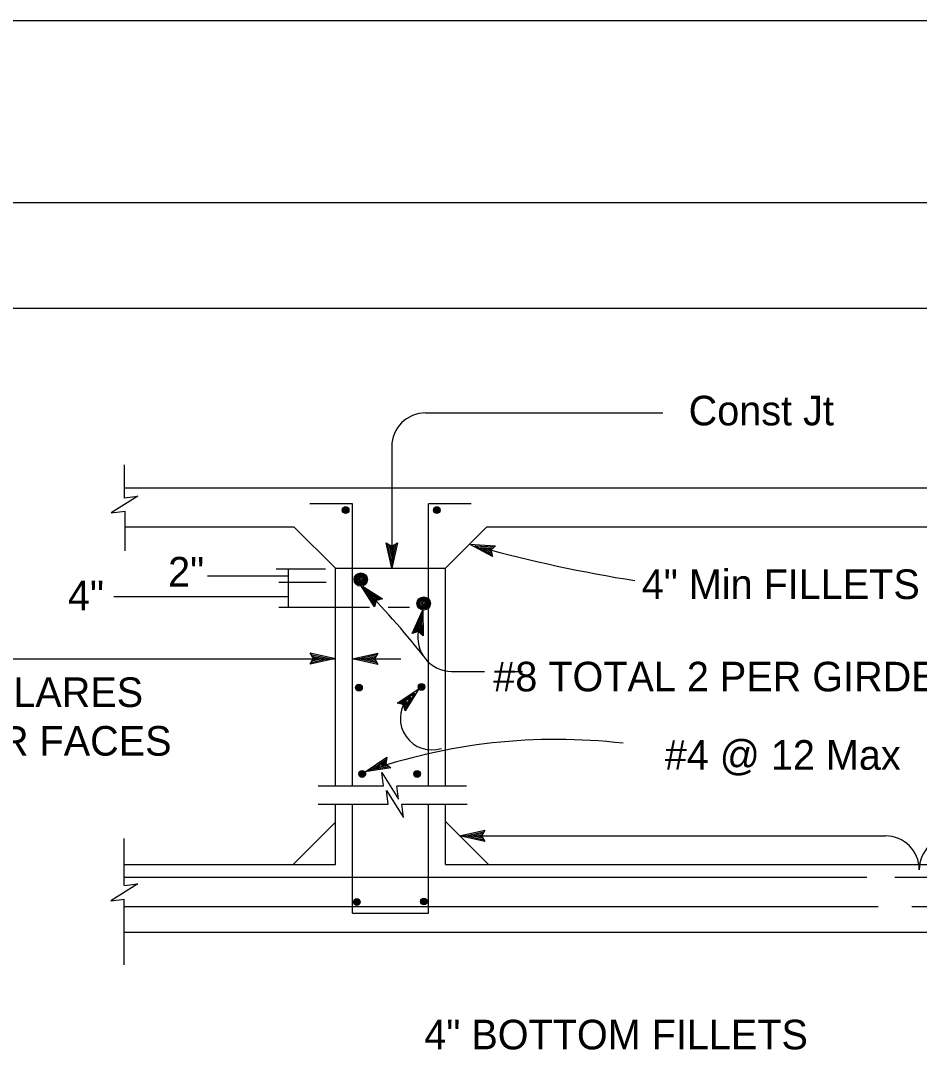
# Model space of a CAD drawing. Extents: x -894 to 866, y -472 to 714.
# Drawn here: x -709.2 to -496.7, y 468.4 to 713.6 of the extents above; entities that cross this region are included whole.
import ezdxf

# ---------------------------------------------------------------- set-up
doc = ezdxf.new("R2010")
doc.units = 0
for name, color, linetype in [('56 Stage 3 Anno', 7, 'Continuous'), ('57 Undefined', 7, 'Continuous'), ('60 Nongeo Data', 7, 'Continuous'), ('border_PLOTTING-ELEMENTS', 7, 'Continuous'), ('border_rw_22x34_Cut_Lines', 7, 'Continuous'), ('border_SHEET', 7, 'Continuous')]:
    doc.layers.add(name, color=color, linetype=linetype)

msp = doc.modelspace()

# ---------------------------------------------------------------- linework, layer by layer
at = {"layer": '56 Stage 3 Anno'}
for p, q in [((-613.5, 620.79), (-557.38, 620.79)), ((-621.5, 612.79), (-621.5, 584.08)), ((-621.5, 584.08), (-622.83, 590.08)), ((-622.83, 590.08), (-622.83, 590.08)), ((-622.83, 590.08), (-621.5, 589.28)), ((-621.51, 585.47), (-622.48, 589.85)), ((-621.5, 586.84), (-622.13, 589.67)), ((-621.5, 588.23), (-621.77, 589.43)), ((-621.5, 589.28), (-620.16, 590.08)), ((-620.16, 590.08), (-621.5, 584.08)), ((-620.52, 589.86), (-621.5, 585.46)), ((-620.88, 589.63), (-621.5, 586.84)), ((-621.23, 589.45), (-621.5, 588.23)), ((-620.16, 590.08), (-620.16, 590.08)), ((-597.68, 586.82), (-603.08, 589.75)), ((-603.08, 589.75), (-603.08, 589.75)), ((-603.08, 589.75), (-596.95, 589.39)), ((-597.79, 587.22), (-601.75, 589.37)), ((-601.74, 589.37), (-597.27, 589.11)), ((-597.91, 587.63), (-600.42, 588.99)), ((-600.42, 588.99), (-597.53, 588.82)), ((-597.99, 588.01), (-599.1, 588.61)), ((-599.1, 588.61), (-597.86, 588.54)), ((-596.95, 589.39), (-598.08, 588.33)), ((-596.95, 589.39), (-596.95, 589.39)), ((-598.08, 588.33), (-597.68, 586.82)), ((-597.68, 586.82), (-597.68, 586.82)), ((-648.86, 583.9), (-637.12, 583.9)), ((-645.99, 583.9), (-645.99, 574.88)), ((-621.5, 584.08), (-621.5, 584.08)), ((-665.03, 582.29), (-645.99, 582.29)), ((-648.19, 580.78), (-637.01, 580.78)), ((-625.59, 574.91), (-628.88, 580.1)), ((-628.88, 580.1), (-628.88, 580.1)), ((-628.88, 580.1), (-623.7, 576.79)), ((-625.49, 575.31), (-627.9, 579.13)), ((-627.89, 579.12), (-624.12, 576.71)), ((-687.19, 577.35), (-647.62, 577.35)), ((-687.1, 577.35), (-645.99, 577.35)), ((-625.4, 575.73), (-626.93, 578.15)), ((-626.93, 578.15), (-624.49, 576.59)), ((-625.28, 576.1), (-625.95, 577.17)), ((-625.95, 577.17), (-624.91, 576.5)), ((-625.21, 576.42), (-625.59, 574.91)), ((-623.7, 576.79), (-625.21, 576.42)), ((-623.7, 576.79), (-623.7, 576.79)), ((-648.19, 574.88), (-626.79, 574.88)), ((-625.59, 574.91), (-625.59, 574.91)), ((-622.33, 574.88), (-617.33, 574.88)), ((-616.68, 568.6), (-614.15, 574.21)), ((-616.68, 568.6), (-614.15, 574.21)), ((-615.17, 569.28), (-614.15, 574.21)), ((-614.15, 574.21), (-614.15, 574.21)), ((-614.15, 574.21), (-614.07, 568.06)), ((-614.15, 574.21), (-614.15, 574.21)), ((-614.15, 574.21), (-614.07, 568.06)), ((-616.29, 568.74), (-614.43, 572.85)), ((-616.29, 568.74), (-614.43, 572.85)), ((-615.89, 568.9), (-614.71, 571.5)), ((-615.89, 568.9), (-614.71, 571.5)), ((-614.71, 571.5), (-614.68, 568.61)), ((-614.71, 571.5), (-614.68, 568.61)), ((-614.43, 572.84), (-614.37, 568.36)), ((-614.43, 572.84), (-614.37, 568.36)), ((-615.21, 569.11), (-616.68, 568.6)), ((-615.21, 569.11), (-616.68, 568.6)), ((-615.51, 569), (-615, 570.15)), ((-615.51, 569), (-615, 570.15)), ((-614.07, 568.06), (-615.21, 569.11)), ((-614.07, 568.06), (-615.21, 569.11)), ((-615, 570.15), (-614.98, 568.91)), ((-615, 570.15), (-614.98, 568.91)), ((-616.68, 568.6), (-616.68, 568.6)), ((-616.68, 568.6), (-616.68, 568.6)), ((-614.07, 568.06), (-614.07, 568.06)), ((-614.07, 568.06), (-614.07, 568.06)), ((-640.01, 562.67), (-640.81, 564.01)), ((-640.81, 564.01), (-640.81, 564.01)), ((-640.81, 564.01), (-634.81, 562.67)), ((-630.8, 562.65), (-624.8, 563.98)), ((-624.8, 563.98), (-625.6, 562.65)), ((-624.8, 563.98), (-624.8, 563.98)), ((-792.35, 562.65), (-634.88, 562.65)), ((-634.81, 562.67), (-640.81, 561.34)), ((-640.81, 561.34), (-640.01, 562.67)), ((-640.59, 563.65), (-636.19, 562.67)), ((-636.2, 562.67), (-640.58, 561.7)), ((-637.57, 562.67), (-640.4, 562.05)), ((-640.36, 563.29), (-637.57, 562.67)), ((-640.18, 562.95), (-638.95, 562.67)), ((-638.95, 562.67), (-640.16, 562.4)), ((-634.81, 562.67), (-634.81, 562.67)), ((-624.8, 561.31), (-630.8, 562.65)), ((-630.8, 562.65), (-630.8, 562.65)), ((-630.8, 562.65), (-619.31, 562.65)), ((-625.02, 561.67), (-629.42, 562.65)), ((-629.41, 562.66), (-625.04, 563.62)), ((-628.04, 562.65), (-625.22, 563.28)), ((-625.25, 562.03), (-628.04, 562.65)), ((-626.66, 562.65), (-625.45, 562.92)), ((-625.43, 562.37), (-626.66, 562.65)), ((-625.6, 562.65), (-624.8, 561.31)), ((-640.81, 561.34), (-640.81, 561.34)), ((-624.8, 561.31), (-624.8, 561.31)), ((-607.34, 559.66), (-599.59, 559.66)), ((-593.55, 559.66), (-590.58, 559.66)), ((-620.21, 552.14), (-615.08, 555.52)), ((-619.8, 552.05), (-616.04, 554.53)), ((-616.04, 554.52), (-618.38, 550.7)), ((-615.08, 555.52), (-618.29, 550.29)), ((-615.08, 555.52), (-615.08, 555.52)), ((-618.69, 551.79), (-620.21, 552.14)), ((-620.21, 552.14), (-620.21, 552.14)), ((-619.38, 551.97), (-617, 553.54)), ((-619.01, 551.85), (-617.96, 552.55)), ((-618.29, 550.29), (-618.69, 551.79)), ((-617.96, 552.55), (-618.61, 551.49)), ((-617, 553.54), (-618.51, 551.07)), ((-618.29, 550.29), (-618.29, 550.29)), ((-627.74, 535.87), (-622.67, 539.33)), ((-622.01, 537.11), (-626.46, 536.38)), ((-626.45, 536.39), (-622.75, 538.91)), ((-625.18, 536.89), (-622.79, 538.53)), ((-622.36, 537.35), (-625.18, 536.89)), ((-623.9, 537.41), (-622.87, 538.1)), ((-622.65, 537.61), (-623.9, 537.41)), ((-622.67, 539.33), (-622.92, 537.8)), ((-622.92, 537.8), (-621.68, 536.86)), ((-622.67, 539.33), (-622.67, 539.33)), ((-621.68, 536.86), (-627.74, 535.87)), ((-627.74, 535.87), (-627.74, 535.87)), ((-621.68, 536.86), (-621.68, 536.86)), ((-605.47, 520.74), (-599.47, 522.07)), ((-605.47, 520.74), (-504.75, 520.74)), ((-599.47, 519.4), (-605.47, 520.74)), ((-605.47, 520.74), (-605.47, 520.74)), ((-599.69, 519.75), (-604.09, 520.74)), ((-604.08, 520.74), (-599.71, 521.71)), ((-602.71, 520.74), (-599.89, 521.36)), ((-599.92, 520.11), (-602.71, 520.74)), ((-601.33, 520.73), (-600.12, 521)), ((-600.1, 520.46), (-601.33, 520.73)), ((-599.47, 522.07), (-600.27, 520.74)), ((-600.27, 520.74), (-599.47, 519.4)), ((-599.47, 522.07), (-599.47, 522.07)), ((-599.47, 519.4), (-599.47, 519.4))]:
    msp.add_line(p, q, dxfattribs=at)
for centre, radius, start, end in [((-613.5, 612.79), 8, 90, 180), ((-508.58, 927.08), 350.36, 254.7957, 260.8977), ((-760.59, 448.8), 185.98, 38.0688, 44.9125), ((-607.34, 567.66), 8, 168.2713, 270), ((-611.98, 548.55), 7.48, 142.3287, 287.7657), ((-582.55, 406.86), 136.7, 83.3779, 109.307), ((-504.75, 512.74), 8, 0, 90), ((-488.75, 512.74), 8, 90, 180)]:
    msp.add_arc(centre, radius, start, end, dxfattribs=at)
at = {"layer": '60 Nongeo Data'}
for p, q in [((-684.69, 600.66), (-684.69, 608.55)), ((-684.69, 603.08), (-354.81, 603.08)), ((-630.79, 599.25), (-640.88, 599.25)), ((-630.79, 532.48), (-630.79, 599.25)), ((-602.71, 599.25), (-612.79, 599.25)), ((-612.79, 532.56), (-612.79, 599.25)), ((-684.5, 588.17), (-684.5, 597.55)), ((-684.44, 593.87), (-644.62, 593.87)), ((-634.82, 584.08), (-644.62, 593.87)), ((-598.99, 593.87), (-608.79, 584.07)), ((-598.99, 593.87), (-438.54, 593.87)), ((-634.79, 584.08), (-608.87, 584.08)), ((-634.79, 532.52), (-634.79, 584.08)), ((-608.79, 532.48), (-608.79, 584.07)), ((-638.86, 532.59), (-623.43, 532.59)), ((-620.23, 532.59), (-603.84, 532.59)), ((-638.9, 528.27), (-622.3, 528.27)), ((-634.79, 514), (-634.79, 528.27)), ((-630.79, 502.5), (-630.79, 528.27)), ((-619.13, 528.27), (-603.67, 528.27)), ((-612.79, 502.5), (-612.79, 528.27)), ((-608.79, 514), (-608.79, 528.27)), ((-634.87, 523.94), (-644.81, 514)), ((-598.59, 514), (-608.7, 524.1)), ((-684.79, 509.01), (-684.79, 520.14)), ((-684.63, 514), (-634.79, 514)), ((-608.79, 514), (-428.79, 514)), ((-684.63, 511), (-509.17, 511)), ((-676.86, 511), (-550.76, 511)), ((-502.49, 511), (-405.33, 511)), ((-684.79, 490.24), (-684.79, 505.76)), ((-684.77, 504), (-506.5, 504)), ((-498.48, 504), (-405.41, 504)), ((-630.79, 502.5), (-612.79, 502.5)), ((-684.91, 498), (-419.74, 498))]:
    msp.add_line(p, q, dxfattribs=at)
for points in [[(-684.7, 600.7), (-681.52, 601.1), (-687.87, 597.13), (-684.5, 597.55)], [(-623.44, 532.56), (-623.83, 535.74), (-619.86, 529.39), (-620.26, 532.56)], [(-623.44, 532.56), (-623.83, 535.74), (-619.86, 529.39), (-620.26, 532.56)], [(-622.3, 528.27), (-622.7, 531.44), (-618.73, 525.09), (-619.13, 528.27)], [(-684.71, 508.98), (-681.53, 509.38), (-687.89, 505.41), (-684.71, 505.8)]]:
    msp.add_lwpolyline(points, dxfattribs=at)
for centre, radius in [((-632.39, 597.82), 0.791), ((-632.39, 597.82), 0.791), ((-632.4, 597.83), 0.66), ((-632.4, 597.83), 0.66), ((-632.4, 597.83), 0.525), ((-632.4, 597.83), 0.525), ((-610.83, 597.82), 0.791), ((-610.83, 597.82), 0.791), ((-610.84, 597.83), 0.66), ((-610.84, 597.83), 0.66), ((-610.83, 597.83), 0.525), ((-610.83, 597.83), 0.525), ((-632.39, 597.84), 0.404), ((-632.39, 597.84), 0.404), ((-632.37, 597.84), 0.262), ((-632.37, 597.84), 0.262), ((-632.36, 597.82), 0.117), ((-632.36, 597.82), 0.117), ((-610.82, 597.84), 0.404), ((-610.82, 597.84), 0.404), ((-610.8, 597.84), 0.262), ((-610.8, 597.84), 0.262), ((-610.79, 597.82), 0.117), ((-610.79, 597.82), 0.117), ((-628.82, 581.38), 1.58), ((-628.82, 581.38), 1.58), ((-628.85, 581.41), 1.32), ((-628.85, 581.41), 1.32), ((-628.84, 581.41), 1.05), ((-628.84, 581.41), 1.05), ((-628.82, 581.42), 0.808), ((-628.82, 581.42), 0.808), ((-628.78, 581.43), 0.523), ((-628.78, 581.43), 0.523), ((-628.76, 581.39), 0.234), ((-628.76, 581.39), 0.234), ((-613.94, 575.71), 1.58), ((-613.94, 575.71), 1.58), ((-613.94, 575.71), 1.58), ((-613.94, 575.71), 1.58), ((-613.96, 575.74), 1.32), ((-613.96, 575.74), 1.32), ((-613.96, 575.74), 1.32), ((-613.96, 575.74), 1.32), ((-613.95, 575.74), 1.05), ((-613.95, 575.74), 1.05), ((-613.95, 575.74), 1.05), ((-613.95, 575.74), 1.05), ((-613.93, 575.75), 0.808), ((-613.93, 575.75), 0.808), ((-613.93, 575.75), 0.808), ((-613.93, 575.75), 0.808), ((-613.89, 575.76), 0.523), ((-613.89, 575.76), 0.523), ((-613.89, 575.76), 0.523), ((-613.89, 575.76), 0.523), ((-613.87, 575.73), 0.234), ((-613.87, 575.73), 0.234), ((-613.87, 575.73), 0.234), ((-613.87, 575.73), 0.234), ((-629.25, 555.81), 0.791), ((-629.25, 555.81), 0.791), ((-614.47, 555.97), 0.791), ((-614.47, 555.97), 0.791), ((-614.48, 555.98), 0.66), ((-614.48, 555.98), 0.66), ((-629.26, 555.82), 0.66), ((-629.26, 555.82), 0.66), ((-629.25, 555.82), 0.525), ((-629.25, 555.82), 0.525), ((-629.24, 555.83), 0.404), ((-629.24, 555.83), 0.404), ((-629.23, 555.83), 0.262), ((-629.23, 555.83), 0.262), ((-629.22, 555.81), 0.117), ((-629.22, 555.81), 0.117), ((-614.47, 555.98), 0.525), ((-614.47, 555.98), 0.525), ((-614.46, 555.99), 0.404), ((-614.46, 555.99), 0.404), ((-614.45, 555.99), 0.262), ((-614.45, 555.99), 0.262), ((-614.44, 555.98), 0.117), ((-614.44, 555.98), 0.117), ((-628.46, 535.4), 0.791), ((-628.46, 535.4), 0.791), ((-628.47, 535.42), 0.66), ((-628.47, 535.42), 0.66), ((-628.47, 535.42), 0.525), ((-628.47, 535.42), 0.525), ((-628.46, 535.42), 0.404), ((-628.46, 535.42), 0.404), ((-628.44, 535.43), 0.262), ((-628.44, 535.43), 0.262), ((-628.43, 535.41), 0.117), ((-628.43, 535.41), 0.117), ((-615.48, 535.4), 0.791), ((-615.48, 535.4), 0.791), ((-615.49, 535.42), 0.66), ((-615.49, 535.42), 0.66), ((-615.49, 535.42), 0.525), ((-615.49, 535.42), 0.525), ((-615.47, 535.42), 0.404), ((-615.47, 535.42), 0.404), ((-615.46, 535.43), 0.262), ((-615.46, 535.43), 0.262), ((-615.45, 535.41), 0.117), ((-615.45, 535.41), 0.117), ((-629.73, 505.1), 0.791), ((-629.73, 505.1), 0.791), ((-629.73, 505.1), 0.791), ((-629.73, 505.1), 0.791), ((-629.74, 505.11), 0.66), ((-629.74, 505.11), 0.66), ((-629.74, 505.11), 0.66), ((-629.74, 505.11), 0.66), ((-629.74, 505.11), 0.525), ((-629.74, 505.11), 0.525), ((-629.74, 505.11), 0.525), ((-629.74, 505.11), 0.525), ((-629.73, 505.12), 0.404), ((-629.73, 505.12), 0.404), ((-629.73, 505.12), 0.404), ((-629.73, 505.12), 0.404), ((-629.71, 505.12), 0.262), ((-629.71, 505.12), 0.262), ((-629.71, 505.12), 0.262), ((-629.71, 505.12), 0.262), ((-629.7, 505.1), 0.117), ((-629.7, 505.1), 0.117), ((-629.7, 505.1), 0.117), ((-629.7, 505.1), 0.117), ((-613.92, 505.24), 0.791), ((-613.92, 505.24), 0.791), ((-613.92, 505.24), 0.791), ((-613.92, 505.24), 0.791), ((-613.93, 505.25), 0.66), ((-613.93, 505.25), 0.66), ((-613.93, 505.25), 0.66), ((-613.93, 505.25), 0.66), ((-613.93, 505.25), 0.525), ((-613.93, 505.25), 0.525), ((-613.93, 505.25), 0.525), ((-613.93, 505.25), 0.525), ((-613.92, 505.26), 0.404), ((-613.92, 505.26), 0.404), ((-613.92, 505.26), 0.404), ((-613.92, 505.26), 0.404), ((-613.9, 505.26), 0.262), ((-613.9, 505.26), 0.262), ((-613.9, 505.26), 0.262), ((-613.9, 505.26), 0.262), ((-613.89, 505.25), 0.117), ((-613.89, 505.25), 0.117), ((-613.89, 505.25), 0.117), ((-613.89, 505.25), 0.117)]:
    msp.add_circle(centre, radius, dxfattribs=at)
at = {"layer": 'border_PLOTTING-ELEMENTS'}
for points in [[(-894.04, -472.44), (865.96, -472.44), (865.96, 713.56), (-894.04, 713.56)], [(-864.04, 670.56), (835.96, 670.56), (835.96, -429.44), (-864.04, -429.44)]]:
    msp.add_lwpolyline(points, close=True, dxfattribs=at)
at = {"layer": 'border_rw_22x34_Cut_Lines'}
msp.add_lwpolyline([(-864.04, 670.56), (835.96, 670.56), (835.96, -429.44), (-864.04, -429.44)], close=True, dxfattribs=at)
at = {"layer": 'border_SHEET'}
msp.add_line((-814.04, 645.56), (810.96, 645.56), dxfattribs=at)

# ---------------------------------------------------------------- texts
at = {"layer": '57 Undefined'}
for s, p in [('Const Jt', (-551.28, 617.85)), ('2"', (-674.37, 579.73)), ('4" Min FILLETS', (-562.37, 576.77)), ('4"', (-698.06, 574.12)), ('#8 TOTAL 2 PER GIRDER *', (-597.48, 554.93)), ('3 1/2" Max Clr IN FLARES', (-790.25, 551.23)), ('Typ ALL INTERIOR FACES', (-789.56, 539.72)), ('#4 @ 12 Max', (-556.95, 536.39)), ('4" BOTTOM FILLETS', (-613.79, 470.25))]:
    msp.add_text(s, height=7, dxfattribs=at).set_placement(p)

doc.saveas('drawing.dxf')
